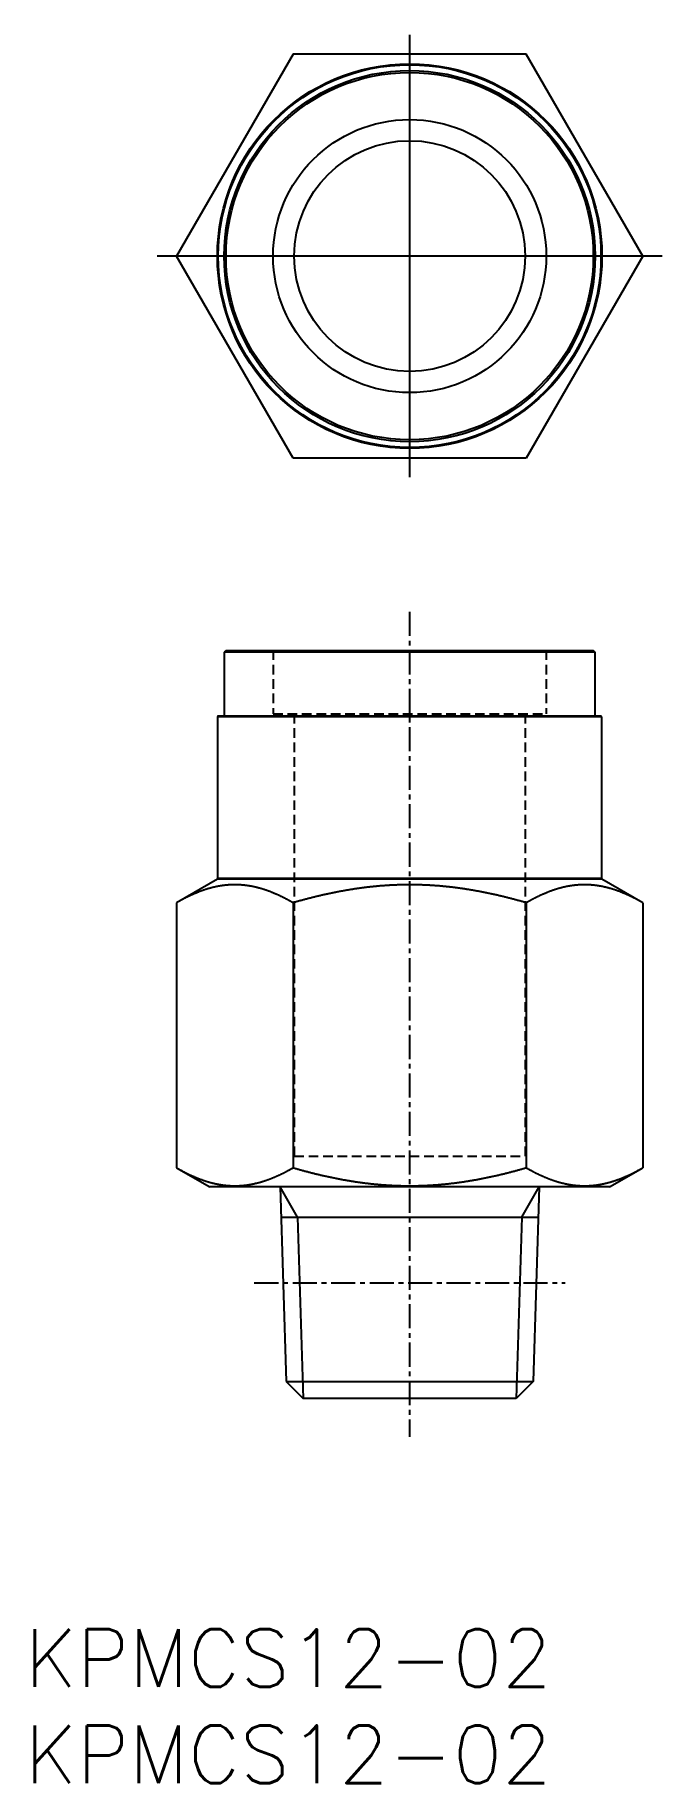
# Model space of a CAD drawing. Extents: x 0.5 to 33.1, y 0 to 90.9.
import ezdxf

# ---------------------------------------------------------------- set-up
doc = ezdxf.new("R2010")
doc.units = 0
doc.linetypes.add('CENTER', pattern=[2, 1.25, -0.25, 0.25, -0.25])
doc.linetypes.add('DASHED', pattern=[0.75, 0.5, -0.25])
doc.layers.get('0').update_dxf_attribs({"linetype": 'CONTINUOUS'})
for name, color, linetype in [('CENTER', 1, 'CENTER'), ('PV', 7, 'CONTINUOUS'), ('TV', 7, 'CONTINUOUS')]:
    doc.layers.add(name, color=color, linetype=linetype)
doc.styles.get("Standard").update_dxf_attribs({"font": 'txt.shx'})

# ---------------------------------------------------------------- blocks, each defined once
blk = doc.blocks.new('*U2')
at = {"color": 7, "linetype": 'CONTINUOUS'}
blk.add_text('KPMCS12-02', height=3, dxfattribs=at).set_placement((0, 0))
blk = doc.blocks.new('*U3')
at = {"color": 7, "linetype": 'CONTINUOUS'}
blk.add_text('KPMCS12-02', height=3, dxfattribs=at).set_placement((0, 5))

msp = doc.modelspace()

# ---------------------------------------------------------------- linework, layer by layer
at = {"color": 7, "linetype": 'CONTINUOUS'}
for p, q in [((20, 90.9), (20, 67.9)), ((33.124, 79.4), (6.876, 79.4)), ((13.266, 31), (13.582, 20.884)), ((26.734, 31), (26.418, 20.884)), ((13.315, 29.433), (26.685, 29.433)), ((13.582, 20.884), (14.465, 20)), ((13.582, 20.884), (26.418, 20.884)), ((25.535, 20), (14.465, 20)), ((26.418, 20.884), (25.535, 20))]:
    msp.add_line(p, q, dxfattribs=at)
at = {"color": 3, "linetype": 'DASHED'}
for p, q in [((12.9, 58.9), (12.9, 55.6)), ((27.1, 58.9), (27.1, 55.6)), ((12.9, 55.6), (27.1, 55.6)), ((14, 55.6), (14, 32.6)), ((26, 55.6), (26, 32.6)), ((14, 32.6), (26, 32.6))]:
    msp.add_line(p, q, dxfattribs=at)
at = {"color": 3, "linetype": 'CONTINUOUS'}
for p, q in [((14.171, 29.433), (13.266, 31)), ((25.829, 29.433), (26.734, 31)), ((14.171, 29.433), (14.465, 20)), ((25.829, 29.433), (25.535, 20))]:
    msp.add_line(p, q, dxfattribs=at)
at = {"layer": 'CENTER', "color": 1, "linetype": 'CENTER'}
for p, q in [((20, 60.9), (20, 18)), ((11.921, 26.01), (28.079, 26.01))]:
    msp.add_line(p, q, dxfattribs=at)
at = {"layer": 'PV', "color": 7, "linetype": 'CONTINUOUS'}
for p, q in [((10.45, 58.9), (10.35, 58.8)), ((10.35, 58.8), (10.35, 55.5)), ((29.65, 58.8), (10.35, 58.8)), ((10.45, 58.9), (29.55, 58.9)), ((29.65, 58.8), (29.55, 58.9)), ((29.65, 55.5), (29.65, 58.8)), ((10.05, 55.5), (10, 55.45)), ((30, 55.45), (10, 55.45)), ((10, 55.45), (10, 47.05)), ((10.05, 55.5), (29.95, 55.5)), ((30, 55.45), (29.95, 55.5)), ((30, 47.05), (30, 55.45)), ((10, 47), (7.876, 45.774)), ((10, 47.05), (10.05, 47)), ((10, 47.05), (30, 47.05)), ((30, 47), (10, 47)), ((29.95, 47), (30, 47.05)), ((32.124, 45.774), (30, 47)), ((7.876, 45.774), (7.876, 31.996)), ((13.938, 45.774), (13.938, 31.996)), ((26.062, 45.774), (26.062, 31.996)), ((32.124, 45.774), (32.124, 31.996)), ((7.876, 31.996), (9.6, 31)), ((30.4, 31), (32.124, 31.996)), ((30.4, 31), (9.6, 31))]:
    msp.add_line(p, q, dxfattribs=at)
for points in [[(13.938, 45.774), (13.919, 45.785), (13.899, 45.796), (13.88, 45.807), (13.86, 45.818), (13.841, 45.829), (13.822, 45.84), (13.802, 45.851), (13.783, 45.861), (13.763, 45.872), (13.744, 45.883), (13.724, 45.894), (13.704, 45.904), (13.685, 45.915), (13.665, 45.925), (13.646, 45.936), (13.626, 45.946), (13.606, 45.957), (13.586, 45.967), (13.567, 45.978), (13.547, 45.988), (13.527, 45.998), (13.507, 46.008), (13.487, 46.018), (13.468, 46.029), (13.448, 46.039), (13.428, 46.049), (13.408, 46.059), (13.388, 46.068), (13.368, 46.078), (13.348, 46.088), (13.328, 46.098), (13.308, 46.107), (13.288, 46.117), (13.267, 46.127), (13.247, 46.136), (13.227, 46.146), (13.207, 46.155), (13.187, 46.164), (13.166, 46.174), (13.146, 46.183), (13.126, 46.192), (13.105, 46.201), (13.085, 46.21), (13.065, 46.219), (13.044, 46.228), (13.024, 46.237), (13.003, 46.246), (12.983, 46.255), (12.962, 46.263), (12.942, 46.272), (12.921, 46.28), (12.9, 46.289), (12.88, 46.297), (12.859, 46.306), (12.838, 46.314), (12.818, 46.322), (12.797, 46.33), (12.776, 46.338), (12.755, 46.346), (12.735, 46.354), (12.714, 46.362), (12.693, 46.37), (12.672, 46.378), (12.651, 46.386), (12.63, 46.393), (12.609, 46.401), (12.588, 46.408), (12.567, 46.415), (12.546, 46.423), (12.525, 46.43), (12.504, 46.437), (12.482, 46.444), (12.461, 46.451), (12.44, 46.458), (12.419, 46.465), (12.398, 46.472), (12.376, 46.478), (12.355, 46.485), (12.334, 46.491), (12.312, 46.498), (12.291, 46.504), (12.27, 46.51), (12.248, 46.517), (12.227, 46.523), (12.205, 46.529), (12.184, 46.535), (12.162, 46.54), (12.141, 46.546), (12.119, 46.552), (12.098, 46.557), (12.076, 46.563), (12.054, 46.568), (12.033, 46.573), (12.011, 46.579), (11.989, 46.584), (11.968, 46.589), (11.946, 46.594), (11.924, 46.599), (11.902, 46.603), (11.88, 46.608), (11.859, 46.612), (11.837, 46.617), (11.815, 46.621), (11.793, 46.626), (11.771, 46.63), (11.749, 46.634), (11.727, 46.638), (11.705, 46.642), (11.683, 46.645), (11.661, 46.649), (11.639, 46.653), (11.617, 46.656), (11.595, 46.659), (11.573, 46.663), (11.551, 46.666), (11.529, 46.669), (11.507, 46.672), (11.485, 46.675), (11.463, 46.677), (11.441, 46.68), (11.418, 46.683), (11.396, 46.685), (11.374, 46.687), (11.352, 46.69), (11.33, 46.692), (11.308, 46.694), (11.285, 46.696), (11.263, 46.697), (11.241, 46.699), (11.219, 46.701), (11.196, 46.702), (11.174, 46.703), (11.152, 46.705), (11.13, 46.706), (11.107, 46.707), (11.085, 46.708), (11.063, 46.709), (11.04, 46.709), (11.018, 46.71), (10.996, 46.71), (10.974, 46.711), (10.951, 46.711), (10.929, 46.711), (10.907, 46.711), (10.884, 46.711), (10.862, 46.711), (10.84, 46.711), (10.818, 46.71), (10.795, 46.71), (10.773, 46.709), (10.751, 46.709), (10.728, 46.708), (10.706, 46.707), (10.684, 46.706), (10.662, 46.705), (10.639, 46.703), (10.617, 46.702), (10.595, 46.701), (10.573, 46.699), (10.55, 46.697), (10.528, 46.696), (10.506, 46.694), (10.484, 46.692), (10.462, 46.69), (10.439, 46.687), (10.417, 46.685), (10.395, 46.683), (10.373, 46.68), (10.351, 46.677), (10.329, 46.675), (10.306, 46.672), (10.284, 46.669), (10.262, 46.666), (10.24, 46.663), (10.218, 46.659), (10.196, 46.656), (10.174, 46.653), (10.152, 46.649), (10.13, 46.645), (10.108, 46.642), (10.086, 46.638), (10.064, 46.634), (10.042, 46.63), (10.02, 46.626), (9.999, 46.621), (9.977, 46.617), (9.955, 46.612), (9.933, 46.608), (9.911, 46.603), (9.889, 46.599), (9.868, 46.594), (9.846, 46.589), (9.824, 46.584), (9.802, 46.579), (9.781, 46.573), (9.759, 46.568), (9.738, 46.563), (9.716, 46.557), (9.694, 46.552), (9.673, 46.546), (9.651, 46.54), (9.63, 46.535), (9.608, 46.529), (9.587, 46.523), (9.565, 46.517), (9.544, 46.51), (9.522, 46.504), (9.501, 46.498), (9.48, 46.491), (9.458, 46.485), (9.437, 46.478), (9.416, 46.472), (9.395, 46.465), (9.373, 46.458), (9.352, 46.451), (9.331, 46.444), (9.31, 46.437), (9.289, 46.43), (9.268, 46.423), (9.247, 46.415), (9.226, 46.408), (9.204, 46.401), (9.183, 46.393), (9.163, 46.386), (9.142, 46.378), (9.121, 46.37), (9.1, 46.362), (9.079, 46.354), (9.058, 46.346), (9.037, 46.338), (9.017, 46.33), (8.996, 46.322), (8.975, 46.314), (8.954, 46.306), (8.934, 46.297), (8.913, 46.289), (8.892, 46.28), (8.872, 46.272), (8.851, 46.263), (8.831, 46.255), (8.81, 46.246), (8.79, 46.237), (8.769, 46.228), (8.749, 46.219), (8.729, 46.21), (8.708, 46.201), (8.688, 46.192), (8.667, 46.183), (8.647, 46.174), (8.627, 46.164), (8.607, 46.155), (8.586, 46.146), (8.566, 46.136), (8.546, 46.127), (8.526, 46.117), (8.506, 46.107), (8.486, 46.098), (8.466, 46.088), (8.446, 46.078), (8.426, 46.068), (8.406, 46.059), (8.386, 46.049), (8.366, 46.039), (8.346, 46.029), (8.326, 46.018), (8.306, 46.008), (8.286, 45.998), (8.267, 45.988), (8.247, 45.978), (8.227, 45.967), (8.207, 45.957), (8.188, 45.946), (8.168, 45.936), (8.148, 45.925), (8.129, 45.915), (8.109, 45.904), (8.089, 45.894), (8.07, 45.883), (8.05, 45.872), (8.031, 45.861), (8.011, 45.851), (7.992, 45.84), (7.972, 45.829), (7.953, 45.818), (7.934, 45.807), (7.914, 45.796), (7.895, 45.785), (7.876, 45.774)], [(26.062, 45.774), (26.021, 45.785), (25.98, 45.797), (25.939, 45.809), (25.898, 45.82), (25.857, 45.832), (25.815, 45.844), (25.774, 45.855), (25.733, 45.867), (25.692, 45.878), (25.651, 45.889), (25.609, 45.9), (25.568, 45.912), (25.527, 45.923), (25.486, 45.934), (25.444, 45.945), (25.403, 45.956), (25.362, 45.967), (25.32, 45.978), (25.279, 45.988), (25.238, 45.999), (25.196, 46.01), (25.155, 46.02), (25.113, 46.031), (25.072, 46.041), (25.03, 46.052), (24.989, 46.062), (24.947, 46.072), (24.906, 46.082), (24.864, 46.092), (24.823, 46.102), (24.781, 46.112), (24.74, 46.122), (24.698, 46.132), (24.657, 46.142), (24.615, 46.152), (24.573, 46.161), (24.532, 46.171), (24.49, 46.18), (24.448, 46.19), (24.407, 46.199), (24.365, 46.208), (24.323, 46.218), (24.281, 46.227), (24.24, 46.236), (24.198, 46.245), (24.156, 46.254), (24.114, 46.263), (24.072, 46.271), (24.03, 46.28), (23.989, 46.289), (23.947, 46.297), (23.905, 46.306), (23.863, 46.314), (23.821, 46.322), (23.779, 46.331), (23.737, 46.339), (23.695, 46.347), (23.653, 46.355), (23.611, 46.363), (23.569, 46.371), (23.527, 46.378), (23.485, 46.386), (23.443, 46.394), (23.401, 46.401), (23.359, 46.409), (23.317, 46.416), (23.275, 46.423), (23.232, 46.431), (23.19, 46.438), (23.148, 46.445), (23.106, 46.452), (23.064, 46.459), (23.022, 46.465), (22.979, 46.472), (22.937, 46.479), (22.895, 46.485), (22.853, 46.492), (22.81, 46.498), (22.768, 46.504), (22.726, 46.51), (22.683, 46.516), (22.641, 46.522), (22.599, 46.528), (22.556, 46.534), (22.514, 46.54), (22.472, 46.546), (22.429, 46.551), (22.387, 46.557), (22.345, 46.562), (22.302, 46.567), (22.26, 46.572), (22.217, 46.578), (22.175, 46.583), (22.132, 46.588), (22.09, 46.592), (22.047, 46.597), (22.005, 46.602), (21.962, 46.606), (21.92, 46.611), (21.877, 46.615), (21.835, 46.619), (21.792, 46.624), (21.75, 46.628), (21.707, 46.632), (21.665, 46.636), (21.622, 46.639), (21.58, 46.643), (21.537, 46.647), (21.494, 46.65), (21.452, 46.654), (21.409, 46.657), (21.367, 46.66), (21.324, 46.663), (21.281, 46.666), (21.239, 46.669), (21.196, 46.672), (21.153, 46.675), (21.111, 46.677), (21.068, 46.68), (21.025, 46.682), (20.983, 46.685), (20.94, 46.687), (20.897, 46.689), (20.855, 46.691), (20.812, 46.693), (20.769, 46.695), (20.726, 46.697), (20.684, 46.698), (20.641, 46.7), (20.598, 46.701), (20.556, 46.703), (20.513, 46.704), (20.47, 46.705), (20.427, 46.706), (20.385, 46.707), (20.342, 46.708), (20.299, 46.709), (20.256, 46.71), (20.214, 46.71), (20.171, 46.711), (20.128, 46.711), (20.085, 46.711), (20.043, 46.711), (20, 46.711), (19.957, 46.711), (19.915, 46.711), (19.872, 46.711), (19.829, 46.711), (19.786, 46.71), (19.744, 46.709), (19.701, 46.709), (19.658, 46.708), (19.615, 46.707), (19.573, 46.706), (19.53, 46.705), (19.487, 46.704), (19.444, 46.703), (19.402, 46.701), (19.359, 46.7), (19.316, 46.698), (19.274, 46.697), (19.231, 46.695), (19.188, 46.693), (19.145, 46.691), (19.103, 46.689), (19.06, 46.687), (19.017, 46.685), (18.975, 46.682), (18.932, 46.68), (18.889, 46.677), (18.847, 46.675), (18.804, 46.672), (18.761, 46.669), (18.719, 46.666), (18.676, 46.663), (18.633, 46.66), (18.591, 46.657), (18.548, 46.654), (18.506, 46.65), (18.463, 46.647), (18.42, 46.643), (18.378, 46.639), (18.335, 46.636), (18.293, 46.632), (18.25, 46.628), (18.208, 46.624), (18.165, 46.619), (18.123, 46.615), (18.08, 46.611), (18.038, 46.606), (17.995, 46.602), (17.953, 46.597), (17.91, 46.592), (17.868, 46.588), (17.825, 46.583), (17.783, 46.578), (17.74, 46.572), (17.698, 46.567), (17.655, 46.562), (17.613, 46.557), (17.571, 46.551), (17.528, 46.546), (17.486, 46.54), (17.444, 46.534), (17.401, 46.528), (17.359, 46.522), (17.317, 46.516), (17.274, 46.51), (17.232, 46.504), (17.19, 46.498), (17.147, 46.492), (17.105, 46.485), (17.063, 46.479), (17.021, 46.472), (16.978, 46.465), (16.936, 46.459), (16.894, 46.452), (16.852, 46.445), (16.81, 46.438), (16.768, 46.431), (16.725, 46.423), (16.683, 46.416), (16.641, 46.409), (16.599, 46.401), (16.557, 46.394), (16.515, 46.386), (16.473, 46.378), (16.431, 46.371), (16.389, 46.363), (16.347, 46.355), (16.305, 46.347), (16.263, 46.339), (16.221, 46.331), (16.179, 46.322), (16.137, 46.314), (16.095, 46.306), (16.053, 46.297), (16.011, 46.289), (15.97, 46.28), (15.928, 46.271), (15.886, 46.263), (15.844, 46.254), (15.802, 46.245), (15.76, 46.236), (15.719, 46.227), (15.677, 46.218), (15.635, 46.208), (15.593, 46.199), (15.552, 46.19), (15.51, 46.18), (15.468, 46.171), (15.427, 46.161), (15.385, 46.152), (15.343, 46.142), (15.302, 46.132), (15.26, 46.122), (15.219, 46.112), (15.177, 46.102), (15.136, 46.092), (15.094, 46.082), (15.053, 46.072), (15.011, 46.062), (14.97, 46.052), (14.928, 46.041), (14.887, 46.031), (14.845, 46.02), (14.804, 46.01), (14.762, 45.999), (14.721, 45.988), (14.68, 45.978), (14.638, 45.967), (14.597, 45.956), (14.556, 45.945), (14.514, 45.934), (14.473, 45.923), (14.432, 45.912), (14.391, 45.9), (14.349, 45.889), (14.308, 45.878), (14.267, 45.867), (14.226, 45.855), (14.185, 45.844), (14.143, 45.832), (14.102, 45.82), (14.061, 45.809), (14.02, 45.797), (13.979, 45.785), (13.938, 45.774)], [(32.124, 45.774), (32.105, 45.785), (32.086, 45.796), (32.066, 45.807), (32.047, 45.818), (32.028, 45.829), (32.008, 45.84), (31.989, 45.851), (31.969, 45.861), (31.95, 45.872), (31.93, 45.883), (31.911, 45.894), (31.891, 45.904), (31.871, 45.915), (31.852, 45.925), (31.832, 45.936), (31.812, 45.946), (31.793, 45.957), (31.773, 45.967), (31.753, 45.978), (31.733, 45.988), (31.714, 45.998), (31.694, 46.008), (31.674, 46.018), (31.654, 46.029), (31.634, 46.039), (31.614, 46.049), (31.594, 46.059), (31.574, 46.068), (31.554, 46.078), (31.534, 46.088), (31.514, 46.098), (31.494, 46.107), (31.474, 46.117), (31.454, 46.127), (31.434, 46.136), (31.414, 46.146), (31.393, 46.155), (31.373, 46.164), (31.353, 46.174), (31.333, 46.183), (31.312, 46.192), (31.292, 46.201), (31.271, 46.21), (31.251, 46.219), (31.231, 46.228), (31.21, 46.237), (31.19, 46.246), (31.169, 46.255), (31.149, 46.263), (31.128, 46.272), (31.108, 46.28), (31.087, 46.289), (31.066, 46.297), (31.046, 46.306), (31.025, 46.314), (31.004, 46.322), (30.983, 46.33), (30.963, 46.338), (30.942, 46.346), (30.921, 46.354), (30.9, 46.362), (30.879, 46.37), (30.858, 46.378), (30.837, 46.386), (30.816, 46.393), (30.796, 46.401), (30.774, 46.408), (30.753, 46.415), (30.732, 46.423), (30.711, 46.43), (30.69, 46.437), (30.669, 46.444), (30.648, 46.451), (30.627, 46.458), (30.605, 46.465), (30.584, 46.472), (30.563, 46.478), (30.542, 46.485), (30.52, 46.491), (30.499, 46.498), (30.478, 46.504), (30.456, 46.51), (30.435, 46.517), (30.413, 46.523), (30.392, 46.529), (30.37, 46.535), (30.349, 46.54), (30.327, 46.546), (30.306, 46.552), (30.284, 46.557), (30.262, 46.563), (30.241, 46.568), (30.219, 46.573), (30.198, 46.579), (30.176, 46.584), (30.154, 46.589), (30.132, 46.594), (30.111, 46.599), (30.089, 46.603), (30.067, 46.608), (30.045, 46.612), (30.023, 46.617), (30.001, 46.621), (29.98, 46.626), (29.958, 46.63), (29.936, 46.634), (29.914, 46.638), (29.892, 46.642), (29.87, 46.645), (29.848, 46.649), (29.826, 46.653), (29.804, 46.656), (29.782, 46.659), (29.76, 46.663), (29.738, 46.666), (29.716, 46.669), (29.693, 46.672), (29.671, 46.675), (29.649, 46.677), (29.627, 46.68), (29.605, 46.683), (29.583, 46.685), (29.561, 46.687), (29.538, 46.69), (29.516, 46.692), (29.494, 46.694), (29.472, 46.696), (29.45, 46.697), (29.427, 46.699), (29.405, 46.701), (29.383, 46.702), (29.361, 46.703), (29.338, 46.705), (29.316, 46.706), (29.294, 46.707), (29.272, 46.708), (29.249, 46.709), (29.227, 46.709), (29.205, 46.71), (29.182, 46.71), (29.16, 46.711), (29.138, 46.711), (29.116, 46.711), (29.093, 46.711), (29.071, 46.711), (29.049, 46.711), (29.026, 46.711), (29.004, 46.71), (28.982, 46.71), (28.96, 46.709), (28.937, 46.709), (28.915, 46.708), (28.893, 46.707), (28.87, 46.706), (28.848, 46.705), (28.826, 46.703), (28.804, 46.702), (28.781, 46.701), (28.759, 46.699), (28.737, 46.697), (28.715, 46.696), (28.692, 46.694), (28.67, 46.692), (28.648, 46.69), (28.626, 46.687), (28.604, 46.685), (28.582, 46.683), (28.559, 46.68), (28.537, 46.677), (28.515, 46.675), (28.493, 46.672), (28.471, 46.669), (28.449, 46.666), (28.427, 46.663), (28.405, 46.659), (28.383, 46.656), (28.361, 46.653), (28.339, 46.649), (28.317, 46.645), (28.295, 46.642), (28.273, 46.638), (28.251, 46.634), (28.229, 46.63), (28.207, 46.626), (28.185, 46.621), (28.163, 46.617), (28.141, 46.612), (28.12, 46.608), (28.098, 46.603), (28.076, 46.599), (28.054, 46.594), (28.032, 46.589), (28.011, 46.584), (27.989, 46.579), (27.967, 46.573), (27.946, 46.568), (27.924, 46.563), (27.902, 46.557), (27.881, 46.552), (27.859, 46.546), (27.838, 46.54), (27.816, 46.535), (27.795, 46.529), (27.773, 46.523), (27.752, 46.517), (27.73, 46.51), (27.709, 46.504), (27.688, 46.498), (27.666, 46.491), (27.645, 46.485), (27.624, 46.478), (27.602, 46.472), (27.581, 46.465), (27.56, 46.458), (27.539, 46.451), (27.518, 46.444), (27.496, 46.437), (27.475, 46.43), (27.454, 46.423), (27.433, 46.415), (27.412, 46.408), (27.391, 46.401), (27.37, 46.393), (27.349, 46.386), (27.328, 46.378), (27.307, 46.37), (27.286, 46.362), (27.265, 46.354), (27.245, 46.346), (27.224, 46.338), (27.203, 46.33), (27.182, 46.322), (27.162, 46.314), (27.141, 46.306), (27.12, 46.297), (27.1, 46.289), (27.079, 46.28), (27.058, 46.272), (27.038, 46.263), (27.017, 46.255), (26.997, 46.246), (26.976, 46.237), (26.956, 46.228), (26.935, 46.219), (26.915, 46.21), (26.895, 46.201), (26.874, 46.192), (26.854, 46.183), (26.834, 46.174), (26.813, 46.164), (26.793, 46.155), (26.773, 46.146), (26.753, 46.136), (26.733, 46.127), (26.712, 46.117), (26.692, 46.107), (26.672, 46.098), (26.652, 46.088), (26.632, 46.078), (26.612, 46.068), (26.592, 46.059), (26.572, 46.049), (26.552, 46.039), (26.532, 46.029), (26.513, 46.018), (26.493, 46.008), (26.473, 45.998), (26.453, 45.988), (26.433, 45.978), (26.414, 45.967), (26.394, 45.957), (26.374, 45.946), (26.354, 45.936), (26.335, 45.925), (26.315, 45.915), (26.296, 45.904), (26.276, 45.894), (26.256, 45.883), (26.237, 45.872), (26.217, 45.861), (26.198, 45.851), (26.178, 45.84), (26.159, 45.829), (26.14, 45.818), (26.12, 45.807), (26.101, 45.796), (26.081, 45.785), (26.062, 45.774)], [(7.876, 31.996), (7.895, 31.984), (7.914, 31.973), (7.934, 31.962), (7.953, 31.951), (7.972, 31.94), (7.992, 31.929), (8.011, 31.919), (8.031, 31.908), (8.05, 31.897), (8.07, 31.886), (8.089, 31.875), (8.109, 31.865), (8.129, 31.854), (8.148, 31.844), (8.168, 31.833), (8.188, 31.823), (8.207, 31.812), (8.227, 31.802), (8.247, 31.791), (8.267, 31.781), (8.286, 31.771), (8.306, 31.761), (8.326, 31.751), (8.346, 31.74), (8.366, 31.73), (8.386, 31.72), (8.406, 31.71), (8.426, 31.701), (8.446, 31.691), (8.466, 31.681), (8.486, 31.671), (8.506, 31.662), (8.526, 31.652), (8.546, 31.642), (8.566, 31.633), (8.586, 31.623), (8.607, 31.614), (8.627, 31.605), (8.647, 31.595), (8.667, 31.586), (8.688, 31.577), (8.708, 31.568), (8.729, 31.559), (8.749, 31.55), (8.769, 31.541), (8.79, 31.532), (8.81, 31.523), (8.831, 31.514), (8.851, 31.506), (8.872, 31.497), (8.892, 31.489), (8.913, 31.48), (8.934, 31.472), (8.954, 31.463), (8.975, 31.455), (8.996, 31.447), (9.017, 31.439), (9.037, 31.431), (9.058, 31.423), (9.079, 31.415), (9.1, 31.407), (9.121, 31.399), (9.142, 31.391), (9.163, 31.384), (9.184, 31.376), (9.204, 31.368), (9.226, 31.361), (9.247, 31.354), (9.268, 31.346), (9.289, 31.339), (9.31, 31.332), (9.331, 31.325), (9.352, 31.318), (9.373, 31.311), (9.395, 31.304), (9.416, 31.297), (9.437, 31.291), (9.458, 31.284), (9.48, 31.278), (9.501, 31.271), (9.522, 31.265), (9.544, 31.259), (9.565, 31.253), (9.587, 31.246), (9.608, 31.24), (9.63, 31.235), (9.651, 31.229), (9.673, 31.223), (9.694, 31.217), (9.716, 31.212), (9.738, 31.206), (9.759, 31.201), (9.781, 31.196), (9.802, 31.19), (9.824, 31.185), (9.846, 31.18), (9.868, 31.175), (9.889, 31.171), (9.911, 31.166), (9.933, 31.161), (9.955, 31.157), (9.977, 31.152), (9.999, 31.148), (10.02, 31.144), (10.042, 31.139), (10.064, 31.135), (10.086, 31.131), (10.108, 31.127), (10.13, 31.124), (10.152, 31.12), (10.174, 31.116), (10.196, 31.113), (10.218, 31.11), (10.24, 31.106), (10.262, 31.103), (10.284, 31.1), (10.306, 31.097), (10.329, 31.094), (10.351, 31.092), (10.373, 31.089), (10.395, 31.086), (10.417, 31.084), (10.439, 31.082), (10.462, 31.08), (10.484, 31.077), (10.506, 31.075), (10.528, 31.074), (10.55, 31.072), (10.573, 31.07), (10.595, 31.068), (10.617, 31.067), (10.639, 31.066), (10.662, 31.064), (10.684, 31.063), (10.706, 31.062), (10.728, 31.061), (10.751, 31.06), (10.773, 31.06), (10.795, 31.059), (10.818, 31.059), (10.84, 31.058), (10.862, 31.058), (10.884, 31.058), (10.907, 31.058), (10.929, 31.058), (10.951, 31.058), (10.974, 31.058), (10.996, 31.059), (11.018, 31.059), (11.04, 31.06), (11.063, 31.06), (11.085, 31.061), (11.107, 31.062), (11.13, 31.063), (11.152, 31.064), (11.174, 31.066), (11.196, 31.067), (11.219, 31.068), (11.241, 31.07), (11.263, 31.072), (11.285, 31.073), (11.308, 31.075), (11.33, 31.077), (11.352, 31.08), (11.374, 31.082), (11.396, 31.084), (11.418, 31.086), (11.441, 31.089), (11.463, 31.092), (11.485, 31.094), (11.507, 31.097), (11.529, 31.1), (11.551, 31.103), (11.573, 31.106), (11.595, 31.11), (11.617, 31.113), (11.639, 31.116), (11.661, 31.12), (11.683, 31.124), (11.705, 31.127), (11.727, 31.131), (11.749, 31.135), (11.771, 31.139), (11.793, 31.144), (11.815, 31.148), (11.837, 31.152), (11.859, 31.157), (11.88, 31.161), (11.902, 31.166), (11.924, 31.171), (11.946, 31.175), (11.968, 31.18), (11.989, 31.185), (12.011, 31.19), (12.033, 31.196), (12.054, 31.201), (12.076, 31.206), (12.098, 31.212), (12.119, 31.217), (12.141, 31.223), (12.162, 31.229), (12.184, 31.235), (12.205, 31.24), (12.227, 31.246), (12.248, 31.253), (12.27, 31.259), (12.291, 31.265), (12.312, 31.271), (12.334, 31.278), (12.355, 31.284), (12.376, 31.291), (12.398, 31.297), (12.419, 31.304), (12.44, 31.311), (12.461, 31.318), (12.482, 31.325), (12.504, 31.332), (12.525, 31.339), (12.546, 31.346), (12.567, 31.354), (12.588, 31.361), (12.609, 31.368), (12.63, 31.376), (12.651, 31.384), (12.672, 31.391), (12.693, 31.399), (12.714, 31.407), (12.735, 31.415), (12.755, 31.423), (12.776, 31.431), (12.797, 31.439), (12.818, 31.447), (12.838, 31.455), (12.859, 31.463), (12.88, 31.472), (12.9, 31.48), (12.921, 31.489), (12.942, 31.497), (12.962, 31.506), (12.983, 31.514), (13.003, 31.523), (13.024, 31.532), (13.044, 31.541), (13.065, 31.55), (13.085, 31.559), (13.105, 31.568), (13.126, 31.577), (13.146, 31.586), (13.166, 31.595), (13.187, 31.605), (13.207, 31.614), (13.227, 31.623), (13.247, 31.633), (13.267, 31.642), (13.288, 31.652), (13.308, 31.662), (13.328, 31.671), (13.348, 31.681), (13.368, 31.691), (13.388, 31.701), (13.408, 31.71), (13.428, 31.72), (13.448, 31.73), (13.468, 31.74), (13.487, 31.751), (13.507, 31.761), (13.527, 31.771), (13.547, 31.781), (13.567, 31.791), (13.586, 31.802), (13.606, 31.812), (13.626, 31.823), (13.646, 31.833), (13.665, 31.844), (13.685, 31.854), (13.704, 31.865), (13.724, 31.875), (13.744, 31.886), (13.763, 31.897), (13.783, 31.908), (13.802, 31.919), (13.822, 31.929), (13.841, 31.94), (13.86, 31.951), (13.88, 31.962), (13.899, 31.973), (13.919, 31.984), (13.938, 31.996)], [(13.938, 31.996), (13.979, 31.984), (14.02, 31.972), (14.061, 31.96), (14.102, 31.949), (14.143, 31.937), (14.185, 31.925), (14.226, 31.914), (14.267, 31.903), (14.308, 31.891), (14.349, 31.88), (14.391, 31.869), (14.432, 31.857), (14.473, 31.846), (14.514, 31.835), (14.556, 31.824), (14.597, 31.813), (14.638, 31.802), (14.68, 31.792), (14.721, 31.781), (14.762, 31.77), (14.804, 31.759), (14.845, 31.749), (14.887, 31.738), (14.928, 31.728), (14.97, 31.718), (15.011, 31.707), (15.053, 31.697), (15.094, 31.687), (15.136, 31.677), (15.177, 31.667), (15.219, 31.657), (15.26, 31.647), (15.302, 31.637), (15.343, 31.627), (15.385, 31.617), (15.427, 31.608), (15.468, 31.598), (15.51, 31.589), (15.552, 31.579), (15.593, 31.57), (15.635, 31.561), (15.677, 31.551), (15.719, 31.542), (15.76, 31.533), (15.802, 31.524), (15.844, 31.515), (15.886, 31.506), (15.928, 31.498), (15.97, 31.489), (16.011, 31.48), (16.053, 31.472), (16.095, 31.463), (16.137, 31.455), (16.179, 31.447), (16.221, 31.438), (16.263, 31.43), (16.305, 31.422), (16.347, 31.414), (16.389, 31.406), (16.431, 31.398), (16.473, 31.391), (16.515, 31.383), (16.557, 31.375), (16.599, 31.368), (16.641, 31.36), (16.683, 31.353), (16.725, 31.346), (16.768, 31.339), (16.81, 31.331), (16.852, 31.324), (16.894, 31.317), (16.936, 31.311), (16.978, 31.304), (17.021, 31.297), (17.063, 31.29), (17.105, 31.284), (17.147, 31.277), (17.19, 31.271), (17.232, 31.265), (17.274, 31.259), (17.317, 31.253), (17.359, 31.247), (17.401, 31.241), (17.444, 31.235), (17.486, 31.229), (17.528, 31.223), (17.571, 31.218), (17.613, 31.212), (17.655, 31.207), (17.698, 31.202), (17.74, 31.197), (17.783, 31.191), (17.825, 31.186), (17.868, 31.182), (17.91, 31.177), (17.953, 31.172), (17.995, 31.167), (18.038, 31.163), (18.08, 31.158), (18.123, 31.154), (18.165, 31.15), (18.208, 31.145), (18.25, 31.141), (18.293, 31.137), (18.335, 31.133), (18.378, 31.13), (18.42, 31.126), (18.463, 31.122), (18.506, 31.119), (18.548, 31.115), (18.591, 31.112), (18.633, 31.109), (18.676, 31.106), (18.719, 31.103), (18.761, 31.1), (18.804, 31.097), (18.847, 31.094), (18.889, 31.092), (18.932, 31.089), (18.975, 31.087), (19.017, 31.084), (19.06, 31.082), (19.103, 31.08), (19.145, 31.078), (19.188, 31.076), (19.231, 31.074), (19.274, 31.072), (19.316, 31.071), (19.359, 31.069), (19.402, 31.068), (19.444, 31.066), (19.487, 31.065), (19.53, 31.064), (19.573, 31.063), (19.615, 31.062), (19.658, 31.061), (19.701, 31.06), (19.744, 31.06), (19.786, 31.059), (19.829, 31.059), (19.872, 31.058), (19.915, 31.058), (19.957, 31.058), (20, 31.058), (20.043, 31.058), (20.085, 31.058), (20.128, 31.058), (20.171, 31.059), (20.214, 31.059), (20.256, 31.06), (20.299, 31.06), (20.342, 31.061), (20.385, 31.062), (20.427, 31.063), (20.47, 31.064), (20.513, 31.065), (20.556, 31.066), (20.598, 31.068), (20.641, 31.069), (20.684, 31.071), (20.726, 31.072), (20.769, 31.074), (20.812, 31.076), (20.855, 31.078), (20.897, 31.08), (20.94, 31.082), (20.983, 31.084), (21.025, 31.087), (21.068, 31.089), (21.111, 31.092), (21.153, 31.094), (21.196, 31.097), (21.239, 31.1), (21.281, 31.103), (21.324, 31.106), (21.367, 31.109), (21.409, 31.112), (21.452, 31.115), (21.494, 31.119), (21.537, 31.122), (21.58, 31.126), (21.622, 31.13), (21.665, 31.133), (21.707, 31.137), (21.75, 31.141), (21.792, 31.145), (21.835, 31.15), (21.877, 31.154), (21.92, 31.158), (21.962, 31.163), (22.005, 31.167), (22.047, 31.172), (22.09, 31.177), (22.132, 31.182), (22.175, 31.186), (22.217, 31.191), (22.26, 31.197), (22.302, 31.202), (22.345, 31.207), (22.387, 31.212), (22.429, 31.218), (22.472, 31.223), (22.514, 31.229), (22.556, 31.235), (22.599, 31.241), (22.641, 31.247), (22.683, 31.253), (22.726, 31.259), (22.768, 31.265), (22.81, 31.271), (22.853, 31.277), (22.895, 31.284), (22.937, 31.29), (22.979, 31.297), (23.022, 31.304), (23.064, 31.311), (23.106, 31.317), (23.148, 31.324), (23.19, 31.331), (23.232, 31.339), (23.275, 31.346), (23.317, 31.353), (23.359, 31.36), (23.401, 31.368), (23.443, 31.375), (23.485, 31.383), (23.527, 31.391), (23.569, 31.398), (23.611, 31.406), (23.653, 31.414), (23.695, 31.422), (23.737, 31.43), (23.779, 31.438), (23.821, 31.447), (23.863, 31.455), (23.905, 31.463), (23.947, 31.472), (23.989, 31.48), (24.03, 31.489), (24.072, 31.498), (24.114, 31.506), (24.156, 31.515), (24.198, 31.524), (24.24, 31.533), (24.281, 31.542), (24.323, 31.551), (24.365, 31.561), (24.407, 31.57), (24.448, 31.579), (24.49, 31.589), (24.532, 31.598), (24.573, 31.608), (24.615, 31.617), (24.657, 31.627), (24.698, 31.637), (24.74, 31.647), (24.781, 31.657), (24.823, 31.667), (24.864, 31.677), (24.906, 31.687), (24.947, 31.697), (24.989, 31.707), (25.03, 31.718), (25.072, 31.728), (25.113, 31.738), (25.155, 31.749), (25.196, 31.759), (25.238, 31.77), (25.279, 31.781), (25.32, 31.792), (25.362, 31.802), (25.403, 31.813), (25.444, 31.824), (25.486, 31.835), (25.527, 31.846), (25.568, 31.857), (25.609, 31.869), (25.651, 31.88), (25.692, 31.891), (25.733, 31.903), (25.774, 31.914), (25.815, 31.925), (25.857, 31.937), (25.898, 31.949), (25.939, 31.96), (25.98, 31.972), (26.021, 31.984), (26.062, 31.996)], [(26.062, 31.996), (26.081, 31.984), (26.101, 31.973), (26.12, 31.962), (26.14, 31.951), (26.159, 31.94), (26.178, 31.929), (26.198, 31.919), (26.217, 31.908), (26.237, 31.897), (26.256, 31.886), (26.276, 31.875), (26.296, 31.865), (26.315, 31.854), (26.335, 31.844), (26.354, 31.833), (26.374, 31.823), (26.394, 31.812), (26.414, 31.802), (26.433, 31.791), (26.453, 31.781), (26.473, 31.771), (26.493, 31.761), (26.513, 31.751), (26.532, 31.74), (26.552, 31.73), (26.572, 31.72), (26.592, 31.71), (26.612, 31.701), (26.632, 31.691), (26.652, 31.681), (26.672, 31.671), (26.692, 31.662), (26.712, 31.652), (26.733, 31.642), (26.753, 31.633), (26.773, 31.623), (26.793, 31.614), (26.813, 31.605), (26.834, 31.595), (26.854, 31.586), (26.874, 31.577), (26.895, 31.568), (26.915, 31.559), (26.935, 31.55), (26.956, 31.541), (26.976, 31.532), (26.997, 31.523), (27.017, 31.514), (27.038, 31.506), (27.058, 31.497), (27.079, 31.489), (27.1, 31.48), (27.12, 31.472), (27.141, 31.463), (27.162, 31.455), (27.182, 31.447), (27.203, 31.439), (27.224, 31.431), (27.245, 31.423), (27.265, 31.415), (27.286, 31.407), (27.307, 31.399), (27.328, 31.391), (27.349, 31.384), (27.37, 31.376), (27.391, 31.368), (27.412, 31.361), (27.433, 31.354), (27.454, 31.346), (27.475, 31.339), (27.496, 31.332), (27.518, 31.325), (27.539, 31.318), (27.56, 31.311), (27.581, 31.304), (27.602, 31.297), (27.624, 31.291), (27.645, 31.284), (27.666, 31.278), (27.688, 31.271), (27.709, 31.265), (27.73, 31.259), (27.752, 31.253), (27.773, 31.246), (27.795, 31.24), (27.816, 31.235), (27.838, 31.229), (27.859, 31.223), (27.881, 31.217), (27.902, 31.212), (27.924, 31.206), (27.946, 31.201), (27.967, 31.196), (27.989, 31.19), (28.011, 31.185), (28.032, 31.18), (28.054, 31.175), (28.076, 31.171), (28.098, 31.166), (28.12, 31.161), (28.141, 31.157), (28.163, 31.152), (28.185, 31.148), (28.207, 31.144), (28.229, 31.139), (28.251, 31.135), (28.273, 31.131), (28.295, 31.127), (28.317, 31.124), (28.339, 31.12), (28.361, 31.116), (28.383, 31.113), (28.405, 31.11), (28.427, 31.106), (28.449, 31.103), (28.471, 31.1), (28.493, 31.097), (28.515, 31.094), (28.537, 31.092), (28.559, 31.089), (28.582, 31.086), (28.604, 31.084), (28.626, 31.082), (28.648, 31.08), (28.67, 31.077), (28.692, 31.075), (28.715, 31.074), (28.737, 31.072), (28.759, 31.07), (28.781, 31.068), (28.804, 31.067), (28.826, 31.066), (28.848, 31.064), (28.87, 31.063), (28.893, 31.062), (28.915, 31.061), (28.937, 31.06), (28.96, 31.06), (28.982, 31.059), (29.004, 31.059), (29.026, 31.058), (29.049, 31.058), (29.071, 31.058), (29.093, 31.058), (29.116, 31.058), (29.138, 31.058), (29.16, 31.058), (29.182, 31.059), (29.205, 31.059), (29.227, 31.06), (29.249, 31.06), (29.272, 31.061), (29.294, 31.062), (29.316, 31.063), (29.338, 31.064), (29.361, 31.066), (29.383, 31.067), (29.405, 31.068), (29.427, 31.07), (29.45, 31.072), (29.472, 31.073), (29.494, 31.075), (29.516, 31.077), (29.538, 31.08), (29.561, 31.082), (29.583, 31.084), (29.605, 31.086), (29.627, 31.089), (29.649, 31.092), (29.671, 31.094), (29.693, 31.097), (29.716, 31.1), (29.738, 31.103), (29.76, 31.106), (29.782, 31.11), (29.804, 31.113), (29.826, 31.116), (29.848, 31.12), (29.87, 31.124), (29.892, 31.127), (29.914, 31.131), (29.936, 31.135), (29.958, 31.139), (29.98, 31.144), (30.001, 31.148), (30.023, 31.152), (30.045, 31.157), (30.067, 31.161), (30.089, 31.166), (30.111, 31.171), (30.132, 31.175), (30.154, 31.18), (30.176, 31.185), (30.198, 31.19), (30.219, 31.196), (30.241, 31.201), (30.262, 31.206), (30.284, 31.212), (30.306, 31.217), (30.327, 31.223), (30.349, 31.229), (30.37, 31.235), (30.392, 31.24), (30.413, 31.246), (30.435, 31.253), (30.456, 31.259), (30.478, 31.265), (30.499, 31.271), (30.52, 31.278), (30.542, 31.284), (30.563, 31.291), (30.584, 31.297), (30.605, 31.304), (30.627, 31.311), (30.648, 31.318), (30.669, 31.325), (30.69, 31.332), (30.711, 31.339), (30.732, 31.346), (30.753, 31.354), (30.774, 31.361), (30.796, 31.368), (30.817, 31.376), (30.837, 31.384), (30.858, 31.391), (30.879, 31.399), (30.9, 31.407), (30.921, 31.415), (30.942, 31.423), (30.963, 31.431), (30.983, 31.439), (31.004, 31.447), (31.025, 31.455), (31.046, 31.463), (31.066, 31.472), (31.087, 31.48), (31.108, 31.489), (31.128, 31.497), (31.149, 31.506), (31.169, 31.514), (31.19, 31.523), (31.21, 31.532), (31.231, 31.541), (31.251, 31.55), (31.271, 31.559), (31.292, 31.568), (31.312, 31.577), (31.333, 31.586), (31.353, 31.595), (31.373, 31.605), (31.393, 31.614), (31.414, 31.623), (31.434, 31.633), (31.454, 31.642), (31.474, 31.652), (31.494, 31.662), (31.514, 31.671), (31.534, 31.681), (31.554, 31.691), (31.574, 31.701), (31.594, 31.71), (31.614, 31.72), (31.634, 31.73), (31.654, 31.74), (31.674, 31.751), (31.694, 31.761), (31.714, 31.771), (31.733, 31.781), (31.753, 31.791), (31.773, 31.802), (31.793, 31.812), (31.812, 31.823), (31.832, 31.833), (31.852, 31.844), (31.871, 31.854), (31.891, 31.865), (31.911, 31.875), (31.93, 31.886), (31.95, 31.897), (31.969, 31.908), (31.989, 31.919), (32.008, 31.929), (32.028, 31.94), (32.047, 31.951), (32.066, 31.962), (32.086, 31.973), (32.105, 31.984), (32.124, 31.996)]]:
    msp.add_lwpolyline(points, dxfattribs=at)
at = {"layer": 'TV', "color": 7, "linetype": 'CONTINUOUS'}
for p, q in [((13.938, 89.9), (7.876, 79.4)), ((26.062, 89.9), (13.938, 89.9)), ((32.124, 79.4), (26.062, 89.9)), ((13.938, 68.9), (7.876, 79.4)), ((32.124, 79.4), (26.062, 68.9)), ((26.062, 68.9), (13.938, 68.9))]:
    msp.add_line(p, q, dxfattribs=at)
for radius in [10, 9.95, 9.65, 9.55, 7.1, 6]:
    msp.add_circle((20, 79.4), radius, dxfattribs=at)

# ---------------------------------------------------------------- block references
at = {"color": 7, "linetype": 'CONTINUOUS'}
for name in ['*U3', '*U2']:
    msp.add_blockref(name, (0, 0), dxfattribs=at)

doc.saveas('drawing.dxf')
